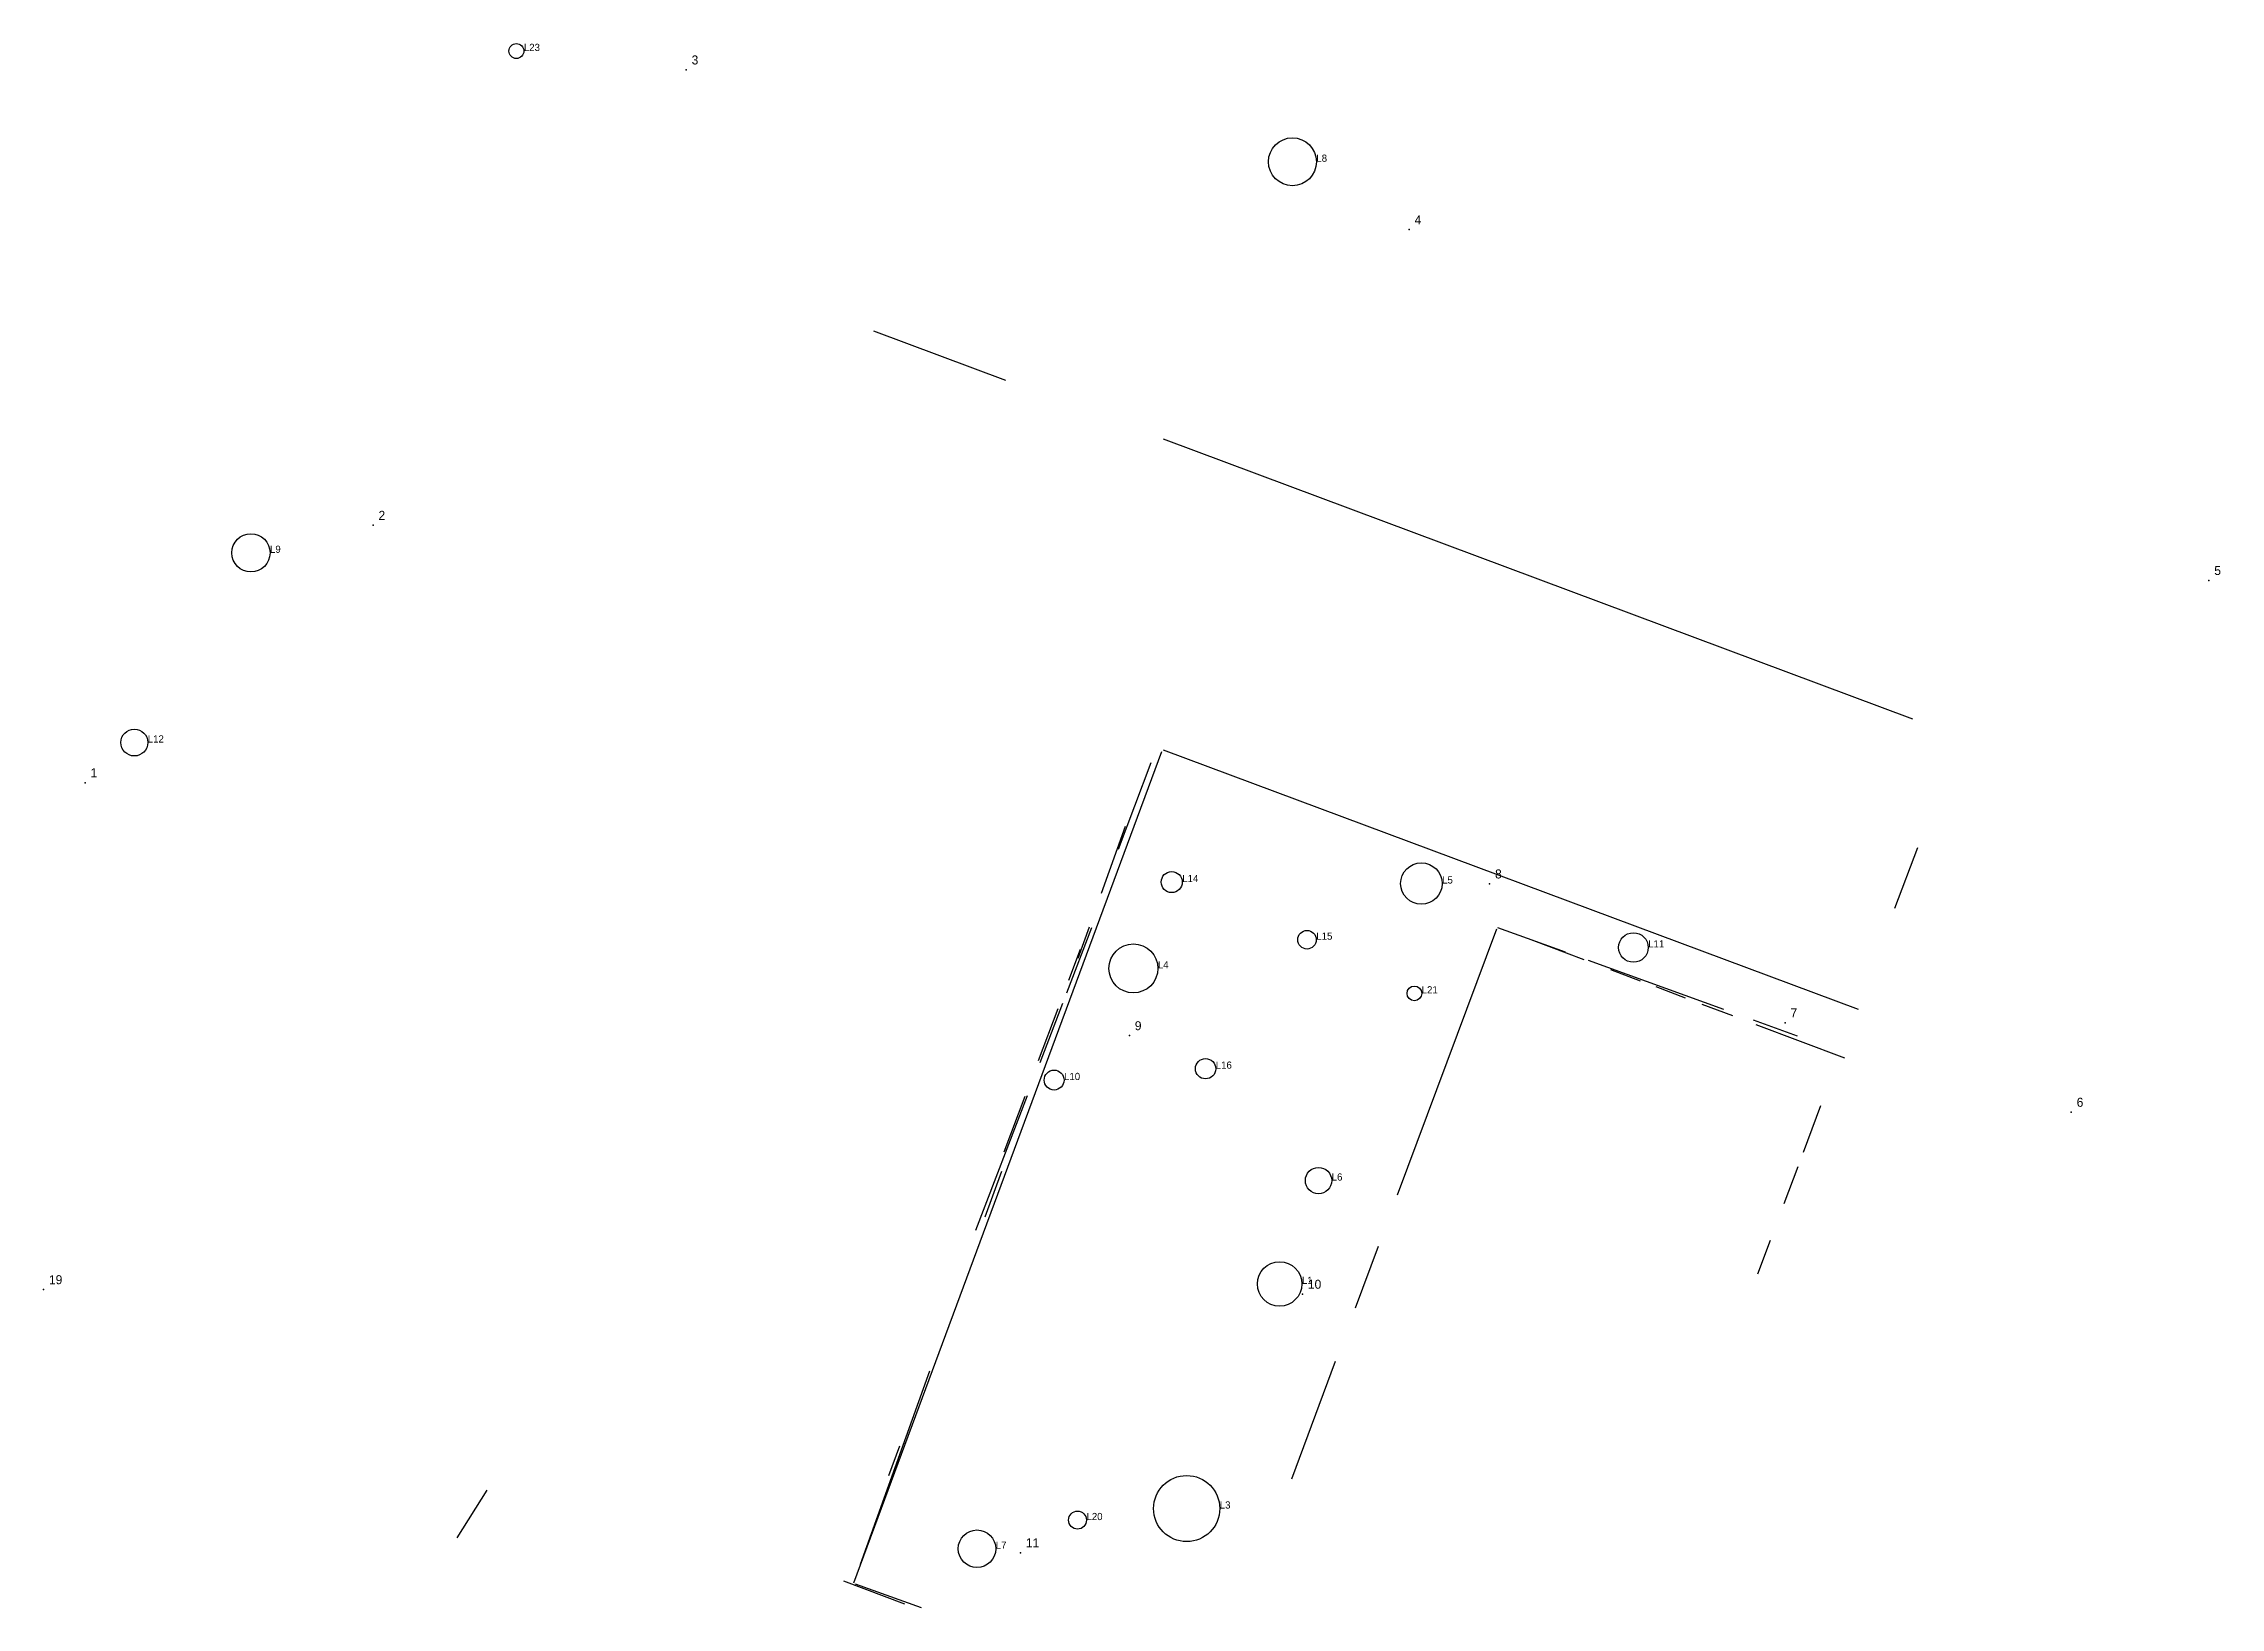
# Model space of a CAD drawing. Header units: metres. Extents: x -5 to 119, y -95 to 41.
# Drawn here: x -2.3 to 118.5, y -45.8 to 41 of the extents above; entities that cross this region are included whole.
import ezdxf

# ---------------------------------------------------------------- set-up
doc = ezdxf.new("R2010")
doc.units = ezdxf.units.M

msp = doc.modelspace()

# ---------------------------------------------------------------- linework, layer by layer
at = {"layer": 'LOW_SPOTS'}
for centre, radius in [((23.94, 40.62), 0.415), ((67.02, 34.47), 1.33), ((9.2, 12.76), 1.062), ((2.73, 2.23), 0.746), ((74.18, -5.6), 1.152), ((60.32, -5.52), 0.584), ((67.83, -8.72), 0.517), ((85.95, -9.15), 0.821), ((58.19, -10.31), 1.36), ((73.79, -11.7), 0.407), ((62.2, -15.88), 0.564), ((53.79, -16.51), 0.553), ((68.47, -22.09), 0.731), ((66.31, -27.83), 1.232), ((61.15, -40.3), 1.836), ((55.09, -40.94), 0.498), ((49.51, -42.53), 1.043)]:
    msp.add_circle(centre, radius, dxfattribs=at)
at = {"layer": 'LOW_WALLS'}
for p, q in [((100.47, -6.97), (101.74, -3.59)), ((92.59, -13.17), (95.05, -14.06))]:
    msp.add_line(p, q, dxfattribs=at)
at = {"layer": 'STATIONS'}
for p in [(33.367, 39.574), (73.505, 30.702), (15.985, 14.29), (117.896, 11.228), (0, 0), (77.97, -5.617), (57.971, -14.044), (94.37, -13.333), (110.259, -18.293), (-2.31, -28.144), (67.579, -28.396), (51.922, -42.755)]:
    msp.add_point(p, dxfattribs=at)
at = {"layer": 'VEGETATION'}
for p, q in [((54.5, -11.66), (55.89, -8.04)), ((54.61, -10.97), (55.26, -9.25)), ((83.44, -9.86), (90.95, -12.58)), ((53.02, -15.54), (54.28, -12.25)), ((49.45, -24.85), (52.32, -17.37)), ((49.97, -24.11), (50.88, -21.57)), ((43.04, -43.38), (46.89, -32.66)), ((44.61, -38.47), (45.23, -36.81)), ((20.66, -41.93), (22.31, -39.27)), ((42.75, -44.48), (46.41, -45.79))]:
    msp.add_line(p, q, dxfattribs=at)
at = {"layer": 'WALLS'}
for p, q in [((43.77, 25.08), (51.09, 22.35)), ((59.85, 19.08), (101.44, 3.55)), ((42.68, -44.42), (59.77, 1.73)), ((59.84, 1.83), (98.42, -12.58)), ((57.36, -3.69), (59.17, 1.12)), ((56.43, -6.14), (57.76, -2.42)), ((55.13, -9.75), (55.76, -8)), ((72.85, -22.89), (78.36, -8.12)), ((78.41, -8.04), (82.17, -9.4)), ((80.26, -8.71), (83.19, -9.82)), ((84.67, -10.38), (86.32, -11)), ((87.19, -11.32), (88.83, -11.94)), ((52.93, -15.42), (54.02, -12.53)), ((89.75, -12.29), (91.46, -12.93)), ((92.74, -13.42), (97.66, -15.27)), ((51.01, -20.5), (52.19, -17.4)), ((95.39, -20.51), (96.36, -17.93)), ((94.32, -23.37), (95.09, -21.3)), ((70.52, -29.16), (71.79, -25.73)), ((92.85, -27.27), (93.56, -25.39)), ((66.98, -38.65), (69.42, -32.11)), ((42.09, -44.31), (45.48, -45.59))]:
    msp.add_line(p, q, dxfattribs=at)

# ---------------------------------------------------------------- texts
at = {"layer": 'LOW_SPOTS'}
for s, p in [('L23', (24.355, 40.62)), ('L8', (68.35, 34.47)), ('L9', (10.262, 12.76)), ('L12', (3.476, 2.23)), ('L14', (60.904, -5.52)), ('L5', (75.332, -5.6)), ('L15', (68.347, -8.72)), ('L11', (86.771, -9.15)), ('L4', (59.55, -10.31)), ('L21', (74.197, -11.7)), ('L16', (62.764, -15.88)), ('L10', (54.343, -16.51)), ('L6', (69.201, -22.09)), ('L1', (67.542, -27.83)), ('L20', (55.588, -40.94)), ('L3', (62.986, -40.3)), ('L7', (50.553, -42.53))]:
    msp.add_text(s, height=0.4, dxfattribs=at).set_placement(p)
at = {"layer": 'STATIONS'}
for s, p in [('3', (33.667, 39.874)), ('4', (73.805, 31.002)), ('2', (16.285, 14.59)), ('5', (118.196, 11.528)), ('1', (0.3, 0.3)), ('8', (78.27, -5.317)), ('9', (58.271, -13.744)), ('7', (94.67, -13.033)), ('6', (110.559, -17.993)), ('19', (-2.01, -27.844)), ('10', (67.879, -28.096)), ('11', (52.222, -42.455))]:
    msp.add_text(s, height=0.5, dxfattribs=at).set_placement(p)

doc.saveas('drawing.dxf')
